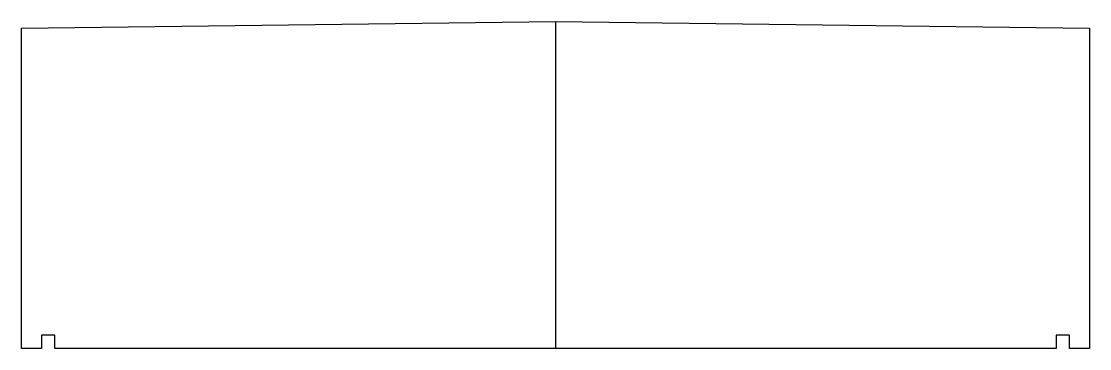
# Model space of a CAD drawing. Header units: inches. Extents: x -10 to 10, y 0 to 6.1.
import ezdxf

# ---------------------------------------------------------------- set-up
doc = ezdxf.new("R2010")
doc.units = ezdxf.units.IN
doc.layers.get('0').update_dxf_attribs({"linetype": 'CONTINUOUS'})

msp = doc.modelspace()

# ---------------------------------------------------------------- linework, layer by layer
msp.add_line((0, 6.125), (0, 0))
msp.add_lwpolyline([(-10, 0), (-10, 6), (0, 6.125), (10, 6), (10, 0), (9.625, 0), (9.625, 0.25), (9.375, 0.25), (9.375, 0), (-9.375, 0), (-9.375, 0.25), (-9.625, 0.25), (-9.625, 0)], close=True)

doc.saveas('drawing.dxf')
